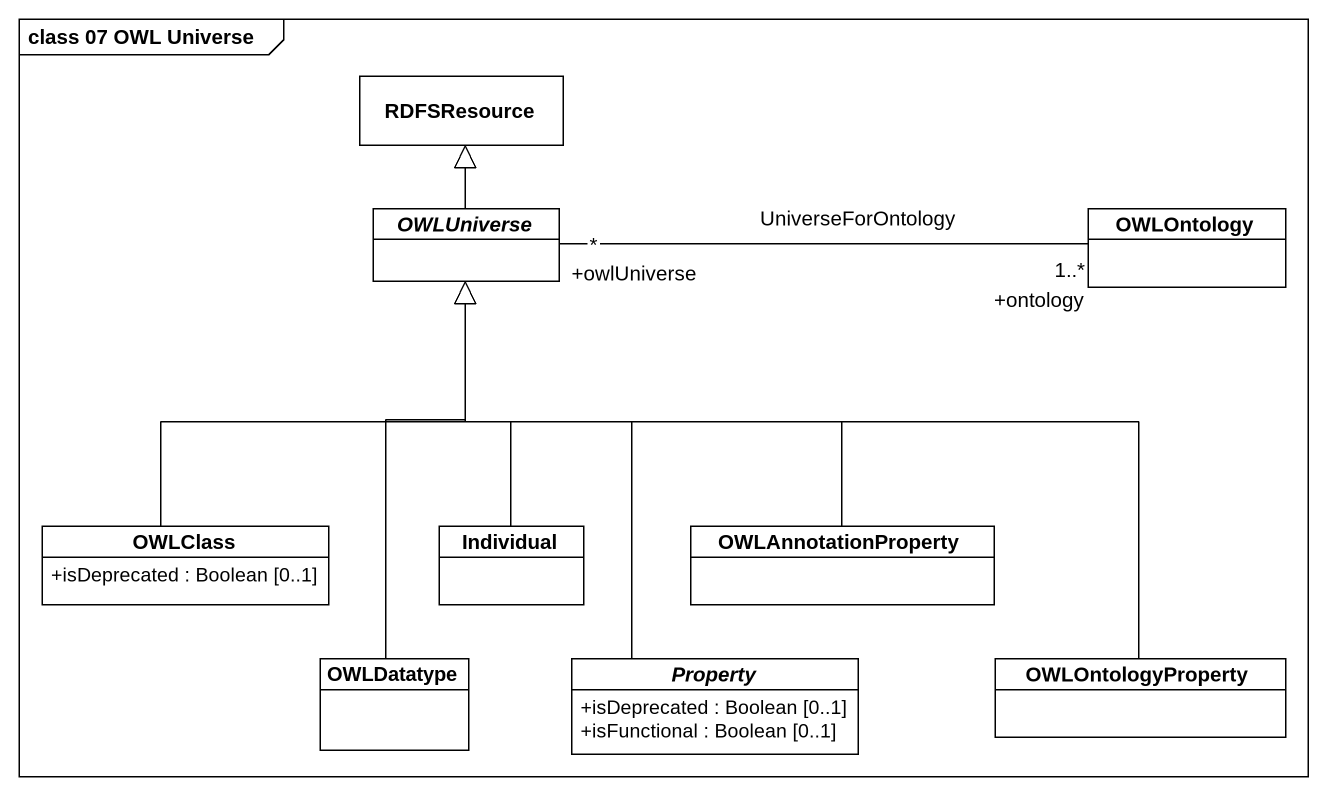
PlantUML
@startuml
mainframe class 07 OWL Universe
hide circle
hide empty members
skinparam classAttributeIconSize 0
class RDFSResource #FFFFFF
abstract class OWLUniverse #FFFFFF
class OWLOntology #FFFFFF
class OWLClass #FFFFFF {
  +isDeprecated : Boolean [0..1]
}
class Individual #FFFFFF
class OWLAnnotationProperty #FFFFFF
class OWLDatatype #FFFFFF
abstract class Property #FFFFFF {
  +isDeprecated : Boolean [0..1]
  +isFunctional : Boolean [0..1]
}
class OWLOntologyProperty #FFFFFF
OWLUniverse -up-|> RDFSResource
OWLUniverse "+owlUniverse\n*" -right- "+ontology\n1..*" OWLOntology : UniverseForOntology
OWLClass -up-|> OWLUniverse
Individual -up-|> OWLUniverse
OWLAnnotationProperty -up-|> OWLUniverse
OWLDatatype -up-|> OWLUniverse
Property -up-|> OWLUniverse
OWLOntologyProperty -up-|> OWLUniverse
@enduml
